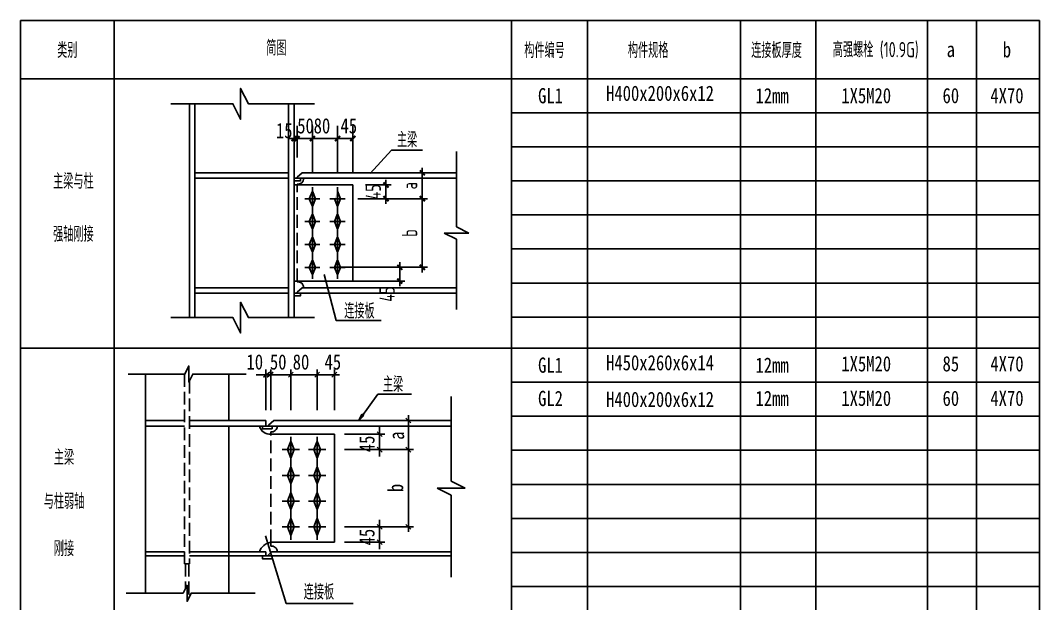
# Model space of a CAD drawing. Extents: x -32169 to 443031, y -120117 to 204739.
# Drawn here: x 400956 to 421013, y -3933 to 7540 of the extents above; entities that cross this region are included whole.
import ezdxf
from ezdxf.enums import TextEntityAlignment as Align

# ---------------------------------------------------------------- set-up
doc = ezdxf.new("R2010")
doc.units = 0
doc.header["$LTSCALE"] = 1000
doc.linetypes.add('CENTER', pattern=[2, 1.25, -0.25, 0.25, -0.25])
doc.linetypes.add('DASH', pattern=[0.35, 0.25, -0.1])
doc.layers.get('0').update_dxf_attribs({"linetype": 'CONTINUOUS'})
doc.layers.get('Defpoints').update_dxf_attribs({"linetype": 'CONTINUOUS'})
for name, color, linetype in [('cen', 1, 'CENTER'), ('DIM', 3, 'CONTINUOUS'), ('hide', 30, 'DASH'), ('note', 2, 'CONTINUOUS'), ('objs', 7, 'CONTINUOUS'), ('PUB_TEXT', 7, 'CONTINUOUS')]:
    doc.layers.add(name, color=color, linetype=linetype)
doc.styles.add('DIM-TEXT', font='tssdeng.shx', dxfattribs={"width": 0.7, "bigfont": 'tssdchn.shx'})
doc.styles.add('TSSD_Dimension', font='Tssdeng.shx', dxfattribs={"width": 0.7, "bigfont": 'hztxt.shx'})
doc.dimstyles.get("Standard").update_dxf_attribs({"dimtxt": 0.18, "dimasz": 0.18, "dimexe": 0.18, "dimexo": 0.0625, "dimgap": 0.09, "dimtad": 0, "dimtih": 1, "dimtoh": 1, "dimdec": 4, "dimzin": 0, "dimdsep": 46, "dimtxsty": 'Standard', "dimcen": 0.09, "dimadec": 0, "dimazin": 0, "dimtfac": 1, "dimtdec": 4, "dimtofl": 0, "dimtmove": 0, "dimatfit": 3, "dimfxl": 1, "dimtolj": 1, "dimtzin": 0, "dimarcsym": 0})
doc.dimstyles.new('TSSD_100_100', dxfattribs={"dimtxt": 300, "dimasz": 100, "dimexe": 100, "dimexo": 250, "dimgap": 100, "dimtad": 1, "dimdec": 0, "dimzin": 0, "dimdsep": 46, "dimtxsty": 'TSSD_Dimension', "dimblk": 'ARCHTICK', "dimblk1": 'ARCHTICK', "dimblk2": 'ARCHTICK', "dimcen": 0, "dimdle": 100, "dimclrt": 7, "dimadec": 0, "dimazin": 0, "dimtfac": 1, "dimtdec": 0, "dimtix": 1, "dimtmove": 2, "dimatfit": 3, "dimfxl": 1, "dimtolj": 1, "dimtzin": 0, "dimarcsym": 0})

# ---------------------------------------------------------------- blocks, each defined once
blk = doc.blocks.new('_ArchTick')
at = {"color": 0, "linetype": 'ByBlock', "const_width": 0.4}
blk.add_lwpolyline([(-0.5, -0.5), (0.5, 0.5)], dxfattribs=at)
blk = doc.blocks.new('*D1279')
at = {"layer": 'Defpoints', "color": 0}
for p in [(407498, 4302), (407348, 4032), (408150, 4032)]:
    blk.add_point(p, dxfattribs=at)
at = {"layer": 'DIM', "color": 0, "lineweight": -2}
for p, q in [((407748, 4302), (408250, 4302)), ((408150, 4302), (408150, 4402)), ((408150, 4302), (408150, 4032)), ((407598, 4032), (408250, 4032)), ((408150, 4032), (408150, 3932))]:
    blk.add_line(p, q, dxfattribs=at)
at = {"layer": 'DIM', "color": 0, "lineweight": -2, "xscale": 100, "yscale": 100, "zscale": 100}
for p, rotation in [((408150, 4302), 270), ((408150, 4032), 90)]:
    blk.add_blockref('_ArchTick', p, dxfattribs=dict(at, rotation=rotation))
at = {"layer": 'DIM', "color": 7, "insert": (407900, 4167), "char_height": 300, "attachment_point": 5, "rotation": 90, "style": 'TSSD_Dimension'}
blk.add_mtext('\\A1;45', dxfattribs=at)
blk = doc.blocks.new('*D1280')
at = {"layer": 'Defpoints', "color": 0}
for p in [(408242, 4542), (407598, 4032), (408865, 4032)]:
    blk.add_point(p, dxfattribs=at)
at = {"layer": 'DIM', "color": 0, "lineweight": -2}
for p, q in [((408865, 4642), (408865, 3932)), ((408492, 4542), (408965, 4542)), ((407848, 4032), (408965, 4032))]:
    blk.add_line(p, q, dxfattribs=at)
at = {"layer": 'DIM', "color": 0, "lineweight": -2, "xscale": 100, "yscale": 100, "zscale": 100}
for p, rotation in [((408865, 4542), 90), ((408865, 4032), 270)]:
    blk.add_blockref('_ArchTick', p, dxfattribs=dict(at, rotation=rotation))
at = {"layer": 'DIM', "color": 7, "insert": (408615, 4287), "char_height": 300, "attachment_point": 5, "rotation": 90, "style": 'TSSD_Dimension'}
blk.add_mtext('\\A1;a', dxfattribs=at)
blk = doc.blocks.new('*D1281')
at = {"layer": 'Defpoints', "color": 0}
for p in [(407598, 4032), (407348, 2682), (408865, 2682)]:
    blk.add_point(p, dxfattribs=at)
at = {"layer": 'DIM', "color": 0, "lineweight": -2}
for p, q in [((407848, 4032), (408965, 4032)), ((408865, 4132), (408865, 2582)), ((407598, 2682), (408965, 2682))]:
    blk.add_line(p, q, dxfattribs=at)
at = {"layer": 'DIM', "color": 0, "lineweight": -2, "xscale": 100, "yscale": 100, "zscale": 100}
for p, rotation in [((408865, 4032), 90), ((408865, 2682), 270)]:
    blk.add_blockref('_ArchTick', p, dxfattribs=dict(at, rotation=rotation))
at = {"layer": 'DIM', "color": 7, "insert": (408615, 3357), "char_height": 300, "attachment_point": 5, "rotation": 90, "style": 'TSSD_Dimension'}
blk.add_mtext('\\A1;b', dxfattribs=at)
blk = doc.blocks.new('*D1282')
at = {"layer": 'Defpoints', "color": 0}
for p in [(406906, 2682), (406906, 2412), (408422, 2412)]:
    blk.add_point(p, dxfattribs=at)
at = {"layer": 'DIM', "color": 0, "lineweight": -2}
for p, q in [((407156, 2682), (408522, 2682)), ((408422, 2782), (408422, 2312)), ((407156, 2412), (408522, 2412))]:
    blk.add_line(p, q, dxfattribs=at)
at = {"layer": 'DIM', "color": 0, "lineweight": -2, "xscale": 100, "yscale": 100, "zscale": 100}
for p, rotation in [((408422, 2682), 90), ((408422, 2412), 270)]:
    blk.add_blockref('_ArchTick', p, dxfattribs=dict(at, rotation=rotation))
at = {"layer": 'DIM', "color": 7, "insert": (408172, 2154), "char_height": 300, "attachment_point": 5, "rotation": 90, "style": 'TSSD_Dimension'}
blk.add_mtext('\\A1;45', dxfattribs=at)

msp = doc.modelspace()

# ---------------------------------------------------------------- hatches: boundary and pattern name
h = msp.add_hatch(color=256)
h.paths.add_polyline_path([(406640.96368, 4031.9231), (406700.96368, 4181.9231), (406760.96368, 4031.9231), (406700.96368, 3881.9231)])
edge = h.paths.add_edge_path()
edge.add_line((406850.96368, 4031.9231), (406550.96368, 4031.9231))
h = msp.add_hatch(color=256)
h.paths.add_polyline_path([(407137.89729, 4031.9231), (407197.89729, 4181.9231), (407257.89729, 4031.9231), (407197.89729, 3881.9231)])
edge = h.paths.add_edge_path()
edge.add_line((407347.89729, 4031.9231), (407047.89729, 4031.9231))
h = msp.add_hatch(color=256)
h.paths.add_polyline_path([(406640.96368, 3581.9231), (406700.96368, 3731.9231), (406760.96368, 3581.9231), (406700.96368, 3431.9231)])
edge = h.paths.add_edge_path()
edge.add_line((406850.96368, 3581.9231), (406550.96368, 3581.9231))
h = msp.add_hatch(color=256)
h.paths.add_polyline_path([(407137.89729, 3581.9231), (407197.89729, 3731.9231), (407257.89729, 3581.9231), (407197.89729, 3431.9231)])
edge = h.paths.add_edge_path()
edge.add_line((407347.89729, 3581.9231), (407047.89729, 3581.9231))
h = msp.add_hatch(color=256)
h.paths.add_polyline_path([(406640.96368, 3131.9231), (406700.96368, 3281.9231), (406760.96368, 3131.9231), (406700.96368, 2981.9231)])
edge = h.paths.add_edge_path()
edge.add_line((406850.96368, 3131.9231), (406550.96368, 3131.9231))
h = msp.add_hatch(color=256)
h.paths.add_polyline_path([(407137.89729, 3131.9231), (407197.89729, 3281.9231), (407257.89729, 3131.9231), (407197.89729, 2981.9231)])
edge = h.paths.add_edge_path()
edge.add_line((407347.89729, 3131.9231), (407047.89729, 3131.9231))
h = msp.add_hatch(color=256)
h.paths.add_polyline_path([(406640.96368, 2681.9231), (406700.96368, 2831.9231), (406760.96368, 2681.9231), (406700.96368, 2531.9231)])
edge = h.paths.add_edge_path()
edge.add_line((406850.96368, 2681.9231), (406550.96368, 2681.9231))
h = msp.add_hatch(color=256)
h.paths.add_polyline_path([(407137.89729, 2681.9231), (407197.89729, 2831.9231), (407257.89729, 2681.9231), (407197.89729, 2531.9231)])
edge = h.paths.add_edge_path()
edge.add_line((407347.89729, 2681.9231), (407047.89729, 2681.9231))
h = msp.add_hatch(color=256)
h.paths.add_polyline_path([(406210.96511, -903.85638), (406278.46511, -735.10638), (406345.96511, -903.85638), (406278.46511, -1072.60638)])
edge = h.paths.add_edge_path()
edge.add_line((406447.21511, -903.85638), (406109.71511, -903.85638))
h = msp.add_hatch(color=256)
h.paths.add_polyline_path([(406729.61626, -903.85638), (406797.11626, -735.10638), (406864.61626, -903.85638), (406797.11626, -1072.60638)])
edge = h.paths.add_edge_path()
edge.add_line((406965.86626, -903.85638), (406628.36626, -903.85638))
h = msp.add_hatch(color=256)
h.paths.add_polyline_path([(406210.96511, -1410.10638), (406278.46511, -1241.35638), (406345.96511, -1410.10638), (406278.46511, -1578.85638)])
edge = h.paths.add_edge_path()
edge.add_line((406447.21511, -1410.10638), (406109.71511, -1410.10638))
h = msp.add_hatch(color=256)
h.paths.add_polyline_path([(406729.61626, -1410.10638), (406797.11626, -1241.35638), (406864.61626, -1410.10638), (406797.11626, -1578.85638)])
edge = h.paths.add_edge_path()
edge.add_line((406965.86626, -1410.10638), (406628.36626, -1410.10638))
h = msp.add_hatch(color=256)
h.paths.add_polyline_path([(406210.96511, -1916.35638), (406278.46511, -1747.60638), (406345.96511, -1916.35638), (406278.46511, -2085.10638)])
edge = h.paths.add_edge_path()
edge.add_line((406447.21511, -1916.35638), (406109.71511, -1916.35638))
h = msp.add_hatch(color=256)
h.paths.add_polyline_path([(406729.61626, -1916.35638), (406797.11626, -1747.60638), (406864.61626, -1916.35638), (406797.11626, -2085.10638)])
edge = h.paths.add_edge_path()
edge.add_line((406965.86626, -1916.35638), (406628.36626, -1916.35638))
h = msp.add_hatch(color=256)
h.paths.add_polyline_path([(406210.96511, -2422.60638), (406278.46511, -2253.85638), (406345.96511, -2422.60638), (406278.46511, -2591.35638)])
edge = h.paths.add_edge_path()
edge.add_line((406447.21511, -2422.60638), (406109.71511, -2422.60638))
h = msp.add_hatch(color=256)
h.paths.add_polyline_path([(406729.61626, -2422.60638), (406797.11626, -2253.85638), (406864.61626, -2422.60638), (406797.11626, -2591.35638)])
edge = h.paths.add_edge_path()
edge.add_line((406965.86626, -2422.60638), (406628.36626, -2422.60638))

# ---------------------------------------------------------------- linework, layer by layer
for p, q in [((404282.36312, 1692.8427), (404282.36312, 5898.84608)), ((404390.32605, 1692.8427), (404390.32605, 5898.84608)), ((406233.00076, 1692.8427), (406233.00076, 5898.84608)), ((406640.96368, 4031.9231), (406700.96368, 4181.9231)), ((406700.96368, 3881.9231), (406640.96368, 4031.9231)), ((406700.96368, 4181.9231), (406760.96368, 4031.9231)), ((406760.96368, 4031.9231), (406700.96368, 3881.9231)), ((407197.89729, 3881.9231), (407137.89729, 4031.9231)), ((407197.89729, 4181.9231), (407257.89729, 4031.9231)), ((407257.89729, 4031.9231), (407197.89729, 3881.9231)), ((406640.96368, 3581.9231), (406700.96368, 3731.9231)), ((406700.96368, 3731.9231), (406760.96368, 3581.9231)), ((407137.89729, 3581.9231), (407197.89729, 3731.9231)), ((407197.89729, 3731.9231), (407257.89729, 3581.9231)), ((406700.96368, 3431.9231), (406640.96368, 3581.9231)), ((406760.96368, 3581.9231), (406700.96368, 3431.9231)), ((407197.89729, 3431.9231), (407137.89729, 3581.9231)), ((407257.89729, 3581.9231), (407197.89729, 3431.9231)), ((406640.96368, 3131.9231), (406700.96368, 3281.9231)), ((406700.96368, 3281.9231), (406760.96368, 3131.9231)), ((407137.89729, 3131.9231), (407197.89729, 3281.9231)), ((407197.89729, 3281.9231), (407257.89729, 3131.9231)), ((406700.96368, 2981.9231), (406640.96368, 3131.9231)), ((406760.96368, 3131.9231), (406700.96368, 2981.9231)), ((407197.89729, 2981.9231), (407137.89729, 3131.9231)), ((407257.89729, 3131.9231), (407197.89729, 2981.9231)), ((406640.96368, 2681.9231), (406700.96368, 2831.9231)), ((406700.96368, 2831.9231), (406760.96368, 2681.9231)), ((407137.89729, 2681.9231), (407197.89729, 2831.9231)), ((407197.89729, 2831.9231), (407257.89729, 2681.9231)), ((406700.96368, 2531.9231), (406640.96368, 2681.9231)), ((406760.96368, 2681.9231), (406700.96368, 2531.9231)), ((407197.89729, 2531.9231), (407137.89729, 2681.9231)), ((407257.89729, 2681.9231), (407197.89729, 2531.9231)), ((403415.06709, 583.22123), (403415.06709, -330.10638)), ((405055.69209, 583.22123), (405055.69209, -330.10638)), ((403415.06709, -443.89015), (403415.06709, -2572.01515)), ((405055.69209, -443.89015), (405055.69209, -2656.39015)), ((406210.96511, -903.85638), (406278.46511, -735.10638)), ((406278.46511, -735.10638), (406345.96511, -903.85638)), ((406729.61626, -903.85638), (406797.11626, -735.10638)), ((406797.11626, -735.10638), (406864.61626, -903.85638)), ((406278.46511, -1072.60638), (406210.96511, -903.85638)), ((406345.96511, -903.85638), (406278.46511, -1072.60638)), ((406797.11626, -1072.60638), (406729.61626, -903.85638)), ((406864.61626, -903.85638), (406797.11626, -1072.60638)), ((406210.96511, -1410.10638), (406278.46511, -1241.35638)), ((406278.46511, -1241.35638), (406345.96511, -1410.10638)), ((406729.61626, -1410.10638), (406797.11626, -1241.35638)), ((406797.11626, -1241.35638), (406864.61626, -1410.10638)), ((406278.46511, -1578.85638), (406210.96511, -1410.10638)), ((406345.96511, -1410.10638), (406278.46511, -1578.85638)), ((406797.11626, -1578.85638), (406729.61626, -1410.10638)), ((406864.61626, -1410.10638), (406797.11626, -1578.85638)), ((406210.96511, -1916.35638), (406278.46511, -1747.60638)), ((406278.46511, -1747.60638), (406345.96511, -1916.35638)), ((406729.61626, -1916.35638), (406797.11626, -1747.60638)), ((406797.11626, -1747.60638), (406864.61626, -1916.35638)), ((406278.46511, -2085.10638), (406210.96511, -1916.35638)), ((406345.96511, -1916.35638), (406278.46511, -2085.10638)), ((406797.11626, -2085.10638), (406729.61626, -1916.35638)), ((406864.61626, -1916.35638), (406797.11626, -2085.10638)), ((406210.96511, -2422.60638), (406278.46511, -2253.85638)), ((406278.46511, -2253.85638), (406345.96511, -2422.60638)), ((406729.61626, -2422.60638), (406797.11626, -2253.85638)), ((406797.11626, -2253.85638), (406864.61626, -2422.60638)), ((406278.46511, -2591.35638), (406210.96511, -2422.60638)), ((406345.96511, -2422.60638), (406278.46511, -2591.35638)), ((406797.11626, -2591.35638), (406729.61626, -2422.60638)), ((406864.61626, -2422.60638), (406797.11626, -2591.35638)), ((403415.06709, -2656.39015), (403415.06709, -3730.37653)), ((405055.69209, -2656.39015), (405055.69209, -3730.37653))]:
    msp.add_line(p, q)
at = {"layer": 'cen'}
for p, q in [((406700.96368, 3806.9231), (406700.96368, 4256.9231)), ((407197.89729, 3806.9231), (407197.89729, 4256.9231)), ((406850.96368, 4031.9231), (406550.96368, 4031.9231)), ((407347.89729, 4031.9231), (407047.89729, 4031.9231)), ((406700.96368, 3356.9231), (406700.96368, 3806.9231)), ((407197.89729, 3356.9231), (407197.89729, 3806.9231)), ((406850.96368, 3581.9231), (406550.96368, 3581.9231)), ((407347.89729, 3581.9231), (407047.89729, 3581.9231)), ((406700.96368, 2906.9231), (406700.96368, 3356.9231)), ((407197.89729, 2906.9231), (407197.89729, 3356.9231)), ((406850.96368, 3131.9231), (406550.96368, 3131.9231)), ((407347.89729, 3131.9231), (407047.89729, 3131.9231)), ((406700.96368, 2456.9231), (406700.96368, 2906.9231)), ((407197.89729, 2456.9231), (407197.89729, 2906.9231)), ((406850.96368, 2681.9231), (406550.96368, 2681.9231)), ((407347.89729, 2681.9231), (407047.89729, 2681.9231)), ((406278.46511, -1156.98138), (406278.46511, -650.73138)), ((406797.11626, -1156.98138), (406797.11626, -650.73138)), ((406447.21511, -903.85638), (406109.71511, -903.85638)), ((406965.86626, -903.85638), (406628.36626, -903.85638)), ((406278.46511, -1663.23138), (406278.46511, -1156.98138)), ((406797.11626, -1663.23138), (406797.11626, -1156.98138)), ((406447.21511, -1410.10638), (406109.71511, -1410.10638)), ((406965.86626, -1410.10638), (406628.36626, -1410.10638)), ((406278.46511, -2169.48138), (406278.46511, -1663.23138)), ((406797.11626, -2169.48138), (406797.11626, -1663.23138)), ((406447.21511, -1916.35638), (406109.71511, -1916.35638)), ((406965.86626, -1916.35638), (406628.36626, -1916.35638)), ((406278.46511, -2675.73138), (406278.46511, -2169.48138)), ((406797.11626, -2675.73138), (406797.11626, -2169.48138)), ((406447.21511, -2422.60638), (406109.71511, -2422.60638)), ((406965.86626, -2422.60638), (406628.36626, -2422.60638))]:
    msp.add_line(p, q, dxfattribs=at)
at = {"layer": 'DIM'}
for p, q in [((402801.92366, 7539.85104), (400955.68775, 7539.85104)), ((400955.68775, 7539.85104), (400955.68775, 6392.48112)), ((400955.68775, 7539.85104), (412116.11839, 7539.85104)), ((400955.68775, 7432.28658), (400955.68775, 6555.70926)), ((402801.92366, 7539.85104), (402801.92366, 6392.48112)), ((402801.92366, 6392.48112), (402801.92366, 7539.85104)), ((410621.37315, 7539.85104), (402801.92366, 7539.85104)), ((412116.11839, 7539.85104), (402801.92366, 7539.85104)), ((402801.92366, 7539.85104), (412116.11839, 7539.85104)), ((412116.11839, 7539.85104), (402801.92366, 7539.85104)), ((412116.11839, 7539.85104), (402801.92366, 7539.85104)), ((412116.11839, 7539.85104), (402801.92366, 7539.85104)), ((402801.92366, 7539.85104), (412116.11839, 7539.85104)), ((402801.92366, 7539.85104), (415124.10545, 7539.85104)), ((412116.11839, 7539.85104), (410621.37315, 7539.85104)), ((410621.37315, 7539.85104), (410621.37315, 6392.48112)), ((410621.37315, 6392.48112), (410621.37315, 7539.85104)), ((412116.11839, 6392.48112), (412116.11839, 7539.85104)), ((412116.11839, 7539.85104), (412116.11839, 6392.48112)), ((416606.67354, 7539.85104), (415124.10545, 7539.85104)), ((415124.10545, 6392.48112), (415124.10545, 7539.85104)), ((415124.10545, 7539.85104), (415124.10545, 6392.48112)), ((418806.31483, 7539.85104), (416606.67354, 7539.85104)), ((416606.67354, 7539.85104), (416606.67354, 6392.48112)), ((416606.67354, 6392.48112), (416606.67354, 7539.85104)), ((418806.31483, 6392.48112), (418806.31483, 7539.85104)), ((418806.31483, 7539.85104), (418806.31483, 6392.48112)), ((419771.60621, 7539.85104), (418806.31483, 7539.85104)), ((421013.07358, 7539.85104), (419771.60621, 7539.85104)), ((419771.60621, 7539.85104), (419771.60621, 6392.48112)), ((419771.60621, 6392.48112), (419771.60621, 7539.85104)), ((421013.07358, 7539.85104), (421013.07358, -8590.85911)), ((400955.68775, 7269.05844), (400955.68775, -4207.97252)), ((402801.92366, 7269.05844), (402801.92366, 6392.48112)), ((402801.92366, 6392.48112), (402801.92366, 7269.05844)), ((402801.92366, 7269.05844), (402801.92366, -4207.97252)), ((402801.92366, -4207.97252), (402801.92366, 7269.05844)), ((410621.37315, 6392.48112), (410621.37315, 7269.05844)), ((410621.37315, -4207.97252), (410621.37315, 7269.05844)), ((410621.37315, 7269.05844), (410621.37315, -4207.97252)), ((400955.68775, 6392.48112), (402801.92366, 6392.48112)), ((400955.68775, 6392.48112), (402801.92366, 6392.48112)), ((402801.92366, 6392.48112), (410621.37315, 6392.48112)), ((402801.92366, 6392.48112), (410621.37315, 6392.48112)), ((410621.37315, 6392.48112), (412116.11839, 6392.48112)), ((412116.11839, 6392.48112), (410621.37315, 6392.48112)), ((410621.37315, 6392.48112), (410621.37315, 5722.57047)), ((410621.37315, 6392.48112), (410621.37315, -4207.97252)), ((412116.11839, 5722.57047), (412116.11839, 6392.48112)), ((412116.11839, 6392.48112), (412116.11839, 5722.57047)), ((412116.11839, 5722.57047), (412116.11839, 6392.48112)), ((412116.11839, 6392.48112), (412116.11839, 5722.57047)), ((412116.11839, -4207.97252), (412116.11839, 6392.48112)), ((412116.11839, 6392.48112), (412116.11839, -4207.97252)), ((415124.10545, 6392.48112), (412116.11839, 6392.48112)), ((412116.11839, 6392.48112), (415124.10545, 6392.48112)), ((415124.10545, 5722.57047), (415124.10545, 6392.48112)), ((415124.10545, 6392.48112), (415124.10545, 5722.57047)), ((416606.67354, 6392.48112), (415124.10545, 6392.48112)), ((415124.10545, 6392.48112), (416606.67354, 6392.48112)), ((415124.10545, 5722.57047), (415124.10545, 6392.48112)), ((415124.10545, 6392.48112), (415124.10545, 5722.57047)), ((415124.10545, -4207.97252), (415124.10545, 6392.48112)), ((415124.10545, 6392.48112), (415124.10545, -4207.97252)), ((415124.10545, 5722.57047), (415124.10545, 6362.95193)), ((415124.10545, 6362.95193), (415124.10545, 5722.57047)), ((415124.10545, 5722.57047), (415124.10545, 6362.95193)), ((415124.10545, 6362.95193), (415124.10545, 5722.57047)), ((418806.31483, 6392.48112), (416606.67354, 6392.48112)), ((416606.67354, 6392.48112), (418806.31483, 6392.48112)), ((416606.67354, 6392.48112), (416606.67354, 5722.57047)), ((416606.67354, 5722.57047), (416606.67354, 6392.48112)), ((416606.67354, 6392.48112), (416606.67354, -4207.97252)), ((416606.67354, -4207.97252), (416606.67354, 6392.48112)), ((416606.67354, 6362.95193), (416606.67354, 5722.57047)), ((416606.67354, 5722.57047), (416606.67354, 6362.95193)), ((418806.31483, 5722.57047), (418806.31483, 6392.48112)), ((418806.31483, 6392.48112), (418806.31483, 5722.57047)), ((419771.60621, 6392.48112), (418806.31483, 6392.48112)), ((418806.31483, 6392.48112), (419771.60621, 6392.48112)), ((418806.31483, -4207.97252), (418806.31483, 6392.48112)), ((418806.31483, 6392.48112), (418806.31483, -4207.97252)), ((418806.31483, 5722.57047), (418806.31483, 6362.95193)), ((418806.31483, 6362.95193), (418806.31483, 5722.57047)), ((421013.07358, 6392.48112), (419771.60621, 6392.48112)), ((419771.60621, 6392.48112), (421013.07358, 6392.48112)), ((419771.60621, 6392.48112), (419771.60621, 5722.57047)), ((419771.60621, 5722.57047), (419771.60621, 6392.48112)), ((419771.60621, 6392.48112), (419771.60621, -4207.97252)), ((419771.60621, -4207.97252), (419771.60621, 6392.48112)), ((419771.60621, 6362.95193), (419771.60621, 5722.57047)), ((419771.60621, 5722.57047), (419771.60621, 6362.95193)), ((406340.96368, 1692.8427), (406340.96368, 5898.84608)), ((410621.37315, 5722.57047), (412116.11839, 5722.57047)), ((412116.11839, 5722.57047), (410621.37315, 5722.57047)), ((410621.37315, 5722.57047), (412116.11839, 5722.57047)), ((421013.07358, 5722.57047), (410621.37315, 5722.57047)), ((410621.37315, 5722.57047), (410621.37315, 5052.65982)), ((412116.11839, 5052.65982), (412116.11839, 5722.57047)), ((412116.11839, 5722.57047), (412116.11839, 5052.65982)), ((412116.11839, 5722.57047), (412116.11839, 4382.74917)), ((415124.10545, 5722.57047), (412116.11839, 5722.57047)), ((412116.11839, 5722.57047), (415124.10545, 5722.57047)), ((415124.10545, 5722.57047), (421013.07358, 5722.57047)), ((415124.10545, 5722.57047), (415124.10545, 4382.74917)), ((415124.10545, 5052.65982), (415124.10545, 5722.57047)), ((415124.10545, 5722.57047), (415124.10545, 5052.65982)), ((415124.10545, 5722.57047), (415124.10545, 4382.74917)), ((416606.67354, 4382.74917), (416606.67354, 5722.57047)), ((416606.67354, 5722.57047), (416606.67354, 4382.74917)), ((416606.67354, 4382.74917), (416606.67354, 5722.57047)), ((416606.67354, 4382.74917), (416606.67354, 5722.57047)), ((416606.67354, 5722.57047), (416606.67354, 4382.74917)), ((416606.67354, 4382.74917), (416606.67354, 5722.57047)), ((418806.31483, 5722.57047), (418806.31483, 4382.74917)), ((418806.31483, 4382.74917), (418806.31483, 5722.57047)), ((418806.31483, 5722.57047), (418806.31483, 4382.74917)), ((418806.31483, 5722.57047), (418806.31483, 4382.74917)), ((418806.31483, 4382.74917), (418806.31483, 5722.57047)), ((418806.31483, 5722.57047), (418806.31483, 4382.74917)), ((419771.60621, 4382.74917), (419771.60621, 5722.57047)), ((419771.60621, 5722.57047), (419771.60621, 4382.74917)), ((419771.60621, 4382.74917), (419771.60621, 5722.57047)), ((419771.60621, 4382.74917), (419771.60621, 5722.57047)), ((419771.60621, 5722.57047), (419771.60621, 4382.74917)), ((419771.60621, 4382.74917), (419771.60621, 5722.57047)), ((406340.96368, 4841.87533), (406340.96368, 5465.15238)), ((406400.96368, 4841.87533), (406400.96368, 5465.15238)), ((406400.96368, 4841.87533), (406400.96368, 5465.15238)), ((406700.96368, 4556.9231), (406700.96368, 5465.15238)), ((406700.96368, 4556.9231), (406700.96368, 5465.15238)), ((407197.89729, 4556.9231), (407197.89729, 5465.15238)), ((407197.89729, 4556.9231), (407197.89729, 5465.15238)), ((407497.89729, 4556.9231), (407497.89729, 5465.15238)), ((406340.96368, 5215.15238), (406240.96368, 5215.15238)), ((406340.96368, 5215.15238), (406400.96368, 5215.15238)), ((406400.96368, 5215.15238), (406700.96368, 5215.15238)), ((406400.96368, 5215.15238), (406500.96368, 5215.15238)), ((406700.96368, 5215.15238), (407197.89729, 5215.15238)), ((407197.89729, 5215.15238), (407497.89729, 5215.15238)), ((421013.07358, 5052.65982), (410621.37315, 5052.65982)), ((412116.11839, 5052.65982), (421013.07358, 5052.65982)), ((408260.72451, 4985.30405), (408870.77719, 4985.30405)), ((409540.78193, 3478.4231), (409540.78193, 4958.3766)), ((421013.07358, 4382.74917), (410621.37315, 4382.74917)), ((419771.60621, 4382.74917), (421013.07358, 4382.74917)), ((421013.07358, 4382.74917), (419771.60621, 4382.74917)), ((421013.07358, 3712.83852), (410621.37315, 3712.83852)), ((409783.78193, 3356.9231), (409540.78193, 3478.4231)), ((409297.78193, 3356.9231), (409783.78193, 3356.9231)), ((409540.78193, 3235.4231), (409297.78193, 3356.9231)), ((409540.78193, 1850.99386), (409540.78193, 3235.4231)), ((421013.07358, 3042.92787), (410621.37315, 3042.92787)), ((421013.07358, 2373.01722), (410621.37315, 2373.01722)), ((407169.10212, 1635.96986), (408057.54931, 1635.96986)), ((421013.07358, 1703.10657), (410621.37315, 1703.10657)), ((412116.11839, 1092.2543), (400955.68775, 1092.2543)), ((421013.07358, 1092.2543), (410621.37315, 1092.2543)), ((421013.07358, 1092.2543), (410621.37315, 1092.2543)), ((410621.37315, 1062.72511), (410621.37315, -4207.97252)), ((410621.37315, 1062.72511), (410621.37315, 422.34365)), ((415124.10545, 1092.2543), (412116.11839, 1092.2543)), ((415124.10545, 1092.2543), (412116.11839, 1092.2543)), ((412116.11839, 1092.2543), (415124.10545, 1092.2543)), ((412116.11839, 1062.72511), (412116.11839, 215.67698)), ((412116.11839, 422.34365), (412116.11839, 1062.72511)), ((412116.11839, 1062.72511), (412116.11839, 422.34365)), ((412116.11839, 422.34365), (412116.11839, 1062.72511)), ((412116.11839, 1062.72511), (412116.11839, 422.34365)), ((415124.10545, 422.34365), (415124.10545, 1062.72511)), ((415124.10545, 1062.72511), (415124.10545, 422.34365)), ((415124.10545, 422.34365), (415124.10545, 1062.72511)), ((415124.10545, 1062.72511), (415124.10545, 422.34365)), ((416606.67354, 1062.72511), (416606.67354, 422.34365)), ((416606.67354, 422.34365), (416606.67354, 1062.72511)), ((418806.31483, 422.34365), (418806.31483, 1062.72511)), ((418806.31483, 1062.72511), (418806.31483, 422.34365)), ((419771.60621, 1062.72511), (419771.60621, 422.34365)), ((419771.60621, 422.34365), (419771.60621, 1062.72511)), ((405741.84011, 522.19387), (405862.59011, 616.69373)), ((405789.09011, -127.60638), (405789.09011, 670.6938)), ((405930.09011, 616.69373), (405809.34011, 522.19387)), ((405930.09011, 616.69373), (405809.34011, 522.19387)), ((405882.84011, -127.60638), (405882.84011, 670.6938)), ((405882.84011, -127.60638), (405882.84011, 670.6938)), ((406325.71511, 616.69373), (406231.21511, 522.19387)), ((406231.21511, 522.19387), (406325.71511, 616.69373)), ((406278.46511, -127.60638), (406278.46511, 670.6938)), ((406278.46511, -127.60638), (406278.46511, 670.6938)), ((406749.86626, 522.19387), (406844.36626, 616.69373)), ((406844.36626, 616.69373), (406749.86626, 522.19387)), ((406797.11626, -127.60638), (406797.11626, 670.6938)), ((406797.11626, -127.60638), (406797.11626, 670.6938)), ((407087.36626, 522.19387), (407181.86626, 616.69373)), ((407134.61626, -127.60638), (407134.61626, 670.6938)), ((405721.59011, 569.4438), (405595.96511, 569.4438)), ((405721.59011, 569.4438), (405654.09011, 569.4438)), ((405687.84011, 569.4438), (405916.59011, 569.4438)), ((405687.84011, 569.4438), (405916.59011, 569.4438)), ((405687.84011, 569.4438), (405916.59011, 569.4438)), ((405984.09011, 569.4438), (405755.34011, 569.4438)), ((405984.09011, 569.4438), (405755.34011, 569.4438)), ((405789.09011, 569.4438), (405882.84011, 569.4438)), ((405950.34011, 569.4438), (406210.96511, 569.4438)), ((405950.34011, 569.4438), (406075.96511, 569.4438)), ((406379.71511, 569.4438), (406177.21511, 569.4438)), ((406177.21511, 569.4438), (406379.71511, 569.4438)), ((406345.96511, 569.4438), (406729.61626, 569.4438)), ((406695.86626, 569.4438), (406898.36626, 569.4438)), ((406898.36626, 569.4438), (406695.86626, 569.4438)), ((406864.61626, 569.4438), (407067.11626, 569.4438)), ((407033.36626, 569.4438), (407235.86626, 569.4438)), ((410621.37315, 422.34365), (412116.11839, 422.34365)), ((412116.11839, 422.34365), (410621.37315, 422.34365)), ((410621.37315, 422.34365), (412116.11839, 422.34365)), ((421013.07358, 422.34365), (410621.37315, 422.34365)), ((410621.37315, 422.34365), (410621.37315, -247.567)), ((412116.11839, -247.567), (412116.11839, 422.34365)), ((412116.11839, 422.34365), (412116.11839, -247.567)), ((412116.11839, 422.34365), (412116.11839, -917.47765)), ((415124.10545, 422.34365), (412116.11839, 422.34365)), ((412116.11839, 422.34365), (415124.10545, 422.34365)), ((415124.10545, 422.34365), (421013.07358, 422.34365)), ((415124.10545, 422.34365), (415124.10545, -917.47765)), ((415124.10545, -247.567), (415124.10545, 422.34365)), ((415124.10545, 422.34365), (415124.10545, -247.567)), ((415124.10545, 422.34365), (415124.10545, -917.47765)), ((416606.67354, -917.47765), (416606.67354, 422.34365)), ((416606.67354, 422.34365), (416606.67354, -917.47765)), ((416606.67354, -917.47765), (416606.67354, 422.34365)), ((416606.67354, -917.47765), (416606.67354, 422.34365)), ((416606.67354, 422.34365), (416606.67354, -917.47765)), ((416606.67354, -917.47765), (416606.67354, 422.34365)), ((418806.31483, 422.34365), (418806.31483, -917.47765)), ((418806.31483, -917.47765), (418806.31483, 422.34365)), ((418806.31483, 422.34365), (418806.31483, -917.47765)), ((418806.31483, 422.34365), (418806.31483, -917.47765)), ((418806.31483, -917.47765), (418806.31483, 422.34365)), ((418806.31483, 422.34365), (418806.31483, -917.47765)), ((419771.60621, -917.47765), (419771.60621, 422.34365)), ((419771.60621, 422.34365), (419771.60621, -917.47765)), ((419771.60621, -917.47765), (419771.60621, 422.34365)), ((419771.60621, -917.47765), (419771.60621, 422.34365)), ((419771.60621, 422.34365), (419771.60621, -917.47765)), ((419771.60621, -917.47765), (419771.60621, 422.34365)), ((407655.67594, -275.69052), (407992.79688, 183.62219)), ((407992.79688, 183.62219), (408649.28692, 183.62219)), ((409432.86148, -1526.54388), (409432.86148, 138.40381)), ((407368.5369, -330.10638), (408691.58282, -330.10638)), ((407677.47683, -207.96149), (407615.73643, -330.10638)), ((407615.73643, -330.10638), (407713.75407, -234.58783)), ((407713.75407, -234.58783), (407677.47683, -207.96149)), ((408637.58275, -377.35638), (408543.08289, -282.85638)), ((408590.33282, -431.35638), (408590.33282, -228.85638)), ((408590.33282, -836.35638), (408590.33282, -397.60638)), ((421013.07358, -247.567), (410621.37315, -247.567)), ((412116.11839, -247.567), (421013.07358, -247.567)), ((415124.10545, -247.567), (412116.11839, -247.567)), ((407337.11626, -600.10638), (408127.14024, -600.10638)), ((407978.64031, -552.85638), (408073.14016, -647.35638)), ((408025.89024, -532.60638), (408025.89024, -465.10638)), ((408025.89024, -498.85638), (408025.89024, -701.35638)), ((408025.89024, -600.10638), (408025.89024, -903.85638)), ((407337.11626, -903.85638), (408691.58282, -903.85638)), ((407337.11626, -903.85638), (408691.58282, -903.85638)), ((407337.11626, -903.85638), (408127.14024, -903.85638)), ((408073.14016, -951.10638), (407978.64031, -856.60638)), ((408025.89024, -1005.10638), (408025.89024, -802.60638)), ((408025.89024, -971.35638), (408025.89024, -1038.85638)), ((408543.08289, -856.60638), (408637.58275, -951.10638)), ((408637.58275, -951.10638), (408543.08289, -856.60638)), ((408590.33282, -802.60638), (408590.33282, -1005.10638)), ((408590.33282, -1005.10638), (408590.33282, -802.60638)), ((408590.33282, -2355.10638), (408590.33282, -971.35638)), ((421013.07358, -917.47765), (410621.37315, -917.47765)), ((409706.23648, -1663.23138), (409432.86148, -1526.54388)), ((421013.07358, -1587.3883), (410621.37315, -1587.3883)), ((409432.86148, -1799.91888), (409159.48648, -1663.23138)), ((409159.48648, -1663.23138), (409706.23648, -1663.23138)), ((409432.86148, -3415.63065), (409432.86148, -1799.91888)), ((407978.64031, -2375.35638), (408073.14016, -2469.85638)), ((408025.89024, -2355.10638), (408025.89024, -2287.60638)), ((408025.89024, -2321.35638), (408025.89024, -2523.85638)), ((408543.08289, -2375.35638), (408637.58275, -2469.85638)), ((408590.33282, -2321.35638), (408590.33282, -2523.85638)), ((421013.07358, -2257.29895), (410621.37315, -2257.29895)), ((405776.83813, -2601.29609), (406184.34936, -3929.45039)), ((407337.11626, -2422.60638), (408691.58282, -2422.60638)), ((407337.11626, -2422.60638), (408127.14024, -2422.60638)), ((408025.89024, -2726.35638), (408025.89024, -2422.60638)), ((407337.11626, -2726.35638), (408127.14024, -2726.35638)), ((408073.14016, -2773.60638), (407978.64031, -2679.10638)), ((408025.89024, -2827.60638), (408025.89024, -2625.10638)), ((408025.89024, -2793.85638), (408025.89024, -2861.35638)), ((421013.07358, -2927.20961), (410621.37315, -2927.20961)), ((412116.11839, -2927.20961), (412116.11839, -4237.50171)), ((421013.07358, -3597.12026), (410621.37315, -3597.12026)), ((412116.11839, -4237.50171), (412116.11839, -3597.12026)), ((406184.34936, -3929.45039), (407504.32658, -3929.45039))]:
    msp.add_line(p, q, dxfattribs=at)
for points in [[(406745.85394, 5898.84608), (405441.56312, 5898.84608), (405290.36312, 6201.24608), (405290.36312, 5596.44608), (405139.16312, 5898.84608), (403914.41604, 5898.84608)], [(406745.85394, 1692.8427), (405441.56312, 1692.8427), (405290.36312, 1995.2427), (405290.36312, 1390.4427), (405139.16312, 1692.8427), (403914.41604, 1692.8427)], [(405399.45271, 583.22123), (404349.04622, 583.22123), (404269.94465, 425.01811), (404269.94465, 741.42436), (404190.84309, 583.22123), (403074.78049, 583.22123)], [(405576.25105, -3730.37653), (404314.48116, -3730.37653), (404235.37959, -3888.57965), (404235.37959, -3572.1734), (404156.27803, -3730.37653), (403040.21543, -3730.37653)]]:
    msp.add_lwpolyline(points, dxfattribs=at)
at = {"layer": 'DIM', "const_width": 10}
for points in [[(407978.64031, -856.60638), (408073.14016, -951.10638)], [(408543.08289, -856.60638), (408637.58275, -951.10638)], [(407978.64031, -2375.35638), (408073.14016, -2469.85638)], [(408543.08289, -2375.35638), (408637.58275, -2469.85638)], [(407978.64031, -2679.10638), (408073.14016, -2773.60638)]]:
    msp.add_lwpolyline(points, dxfattribs=at)
at = {"layer": 'DIM'}
msp.add_solid([(407677.47683, -207.96149), (407615.73643, -330.10638), (407713.75407, -234.58783)], dxfattribs=at)
at = {"layer": 'hide'}
for p, q in [((406400.96368, 2411.9231), (406400.96368, 4301.9231)), ((404186.81709, 583.22123), (404186.81709, -3151.57765)), ((404283.94209, 453.01299), (404283.94209, -3151.57765)), ((405882.84011, -2726.35638), (405882.84011, -600.10638)), ((404186.81709, -3151.57765), (404283.94209, -3151.57765)), ((404202.56709, -3151.57765), (404202.56709, -3637.7984)), ((404268.19209, -3151.57765), (404268.19209, -3822.95465))]:
    msp.add_line(p, q, dxfattribs=at)
at = {"layer": 'objs'}
for p, q in [((406233.00076, 4541.9231), (404390.32605, 4541.9231)), ((406233.00076, 4433.9231), (404390.32605, 4433.9231)), ((406501.88936, 4541.59698), (406400.96368, 4454.75643)), ((406400.96368, 4433.9231), (406400.96368, 4454.75643)), ((406400.96368, 4433.9231), (406400.96368, 4454.75643)), ((406400.96368, 4433.9231), (409540.78193, 4433.9231)), ((406501.88936, 4541.59698), (406502.76837, 4541.9231)), ((406502.76837, 4541.9231), (409540.78193, 4541.9231)), ((407497.89729, 4301.9231), (406340.96368, 4301.9231)), ((406400.96368, 4301.9231), (406400.96368, 4319.67709)), ((407497.89729, 2411.9231), (407497.89729, 4301.9231)), ((407497.89729, 2411.9231), (406340.96368, 2411.9231)), ((406400.96368, 2411.9231), (406400.96368, 2394.1691)), ((406400.96368, 2394.1691), (406400.96368, 2411.9231)), ((406400.96368, 2394.40939), (406400.96368, 2411.9231)), ((406233.00076, 2279.9231), (404390.32605, 2279.9231)), ((406501.88936, 2279.59698), (406400.96368, 2192.75643)), ((406501.88936, 2279.59698), (406502.76837, 2279.9231)), ((406502.76837, 2279.9231), (409540.78193, 2279.9231)), ((406233.00076, 2171.9231), (404390.32605, 2171.9231)), ((406400.96368, 2171.9231), (406400.96368, 2192.75643)), ((406400.96368, 2171.9231), (406400.96368, 2192.75643)), ((406400.96368, 2171.9231), (409540.78193, 2171.9231)), ((403415.06709, 126.55743), (403415.06709, -2898.20525)), ((404186.81709, -330.10638), (403415.06709, -330.10638)), ((405055.69209, -330.10638), (404283.94209, -330.10638)), ((405055.69209, -330.10638), (405789.09011, -330.10638)), ((405789.09011, -330.10638), (405789.09011, -443.89015)), ((405940.96511, -330.10638), (405835.96511, -420.45265)), ((406520.91395, -330.10638), (405940.96511, -330.10638)), ((405940.96511, -330.10638), (409432.86148, -330.10638)), ((404186.81709, -443.89015), (403415.06709, -443.89015)), ((404283.94209, -443.89015), (405055.69209, -443.89015)), ((405055.69209, -443.89015), (405789.09011, -443.89015)), ((405835.96511, -443.89015), (405835.96511, -420.45265)), ((405835.96511, -443.89015), (409432.86148, -443.89015)), ((405882.84011, -600.10638), (405882.84011, -555.46822)), ((407134.61626, -600.10638), (405882.84011, -600.10638)), ((407134.61626, -2726.35638), (407134.61626, -600.10638)), ((405882.84011, -2800.4033), (405882.84011, -2726.35638)), ((407134.61626, -2726.35638), (405882.84011, -2726.35638)), ((404186.81709, -2911.98138), (403415.06709, -2911.98138)), ((404186.81709, -2996.35638), (403415.06709, -2996.35638)), ((404283.94209, -2911.98138), (405055.69209, -2911.98138)), ((404283.94209, -2996.35638), (405789.09011, -2996.35638)), ((405055.69209, -2911.98138), (405789.09011, -2911.98138)), ((405789.09011, -2911.98138), (405789.09011, -2996.35638)), ((405896.90261, -2911.98138), (405835.96511, -2972.91888)), ((405835.96511, -2996.35638), (405835.96511, -2972.91888)), ((405835.96511, -2996.35638), (407184.55247, -2996.35638)), ((405896.90261, -2911.98138), (409432.86148, -2911.98138)), ((405940.96511, -2996.35638), (409432.86148, -2996.35638))]:
    msp.add_line(p, q, dxfattribs=at)
for points in [[(406340.96368, 4433.9231), (406468.4817, 4433.9231), (406468.4817, 4386.44781), (406340.96368, 4386.44781)], [(406340.96368, 2124.44781), (406468.4817, 2124.44781), (406468.4817, 2171.9231), (406340.96368, 2171.9231)]]:
    msp.add_lwpolyline(points, dxfattribs=at)
at = {"layer": 'objs', "const_width": 10}
for points in [[(405862.59011, 616.69373), (405741.84011, 522.19387)], [(405930.09011, 616.69373), (405809.34011, 522.19387)], [(406325.71511, 616.69373), (406231.21511, 522.19387)], [(406844.36626, 616.69373), (406749.86626, 522.19387)], [(407181.86626, 616.69373), (407087.36626, 522.19387)], [(408543.08289, -282.85638), (408637.58275, -377.35638)], [(407978.64031, -552.85638), (408073.14016, -647.35638)]]:
    msp.add_lwpolyline(points, dxfattribs=at)
at = {"layer": 'objs'}
for points in [[(405911.92289, -497.29985), (405718.77761, -497.29985), (405718.77761, -443.89015), (405911.92289, -443.89015)], [(405911.92289, -3049.76608), (405718.77761, -3049.76608), (405718.77761, -2996.35638), (405911.92289, -2996.35638)]]:
    msp.add_lwpolyline(points, close=True, dxfattribs=at)
for centre, radius, start, end in [((406418.22215, 4426.14898), 107.86157, 260.792773534, 4.133174237), ((406418.22215, 2287.69722), 107.86157, 355.866825763, 99.207226466), ((405868.71529, -383.65954), 216.90723, 196.121736176, 273.733697589), ((405896.55231, -441.21736), 115.07078, 263.156188716, 358.66905279), ((405928.45953, -3007.2037), 284.5283, 99.226254453, 160.44769009), ((405896.55231, -2914.65416), 115.07078, 1.33094721, 96.843811284)]:
    msp.add_arc(centre, radius, start, end, dxfattribs=at)

# ---------------------------------------------------------------- block references
at = {"layer": 'DIM', "xscale": 100, "yscale": 100, "zscale": 100}
for p in [(406340.96368, 5215.15238), (406700.96368, 5215.15238), (407197.89729, 5215.15238), (407497.89729, 5215.15238)]:
    msp.add_blockref('_ArchTick', p, dxfattribs=at)
at = {"layer": 'DIM', "xscale": 100, "yscale": 100, "zscale": 100, "rotation": 180}
for p in [(406400.96368, 5215.15238), (406400.96368, 5215.15238), (406700.96368, 5215.15238)]:
    msp.add_blockref('_ArchTick', p, dxfattribs=at)
at = {"layer": 'note', "color": 0, "xscale": 100, "yscale": 100, "zscale": 100, "rotation": 180}
msp.add_blockref('_ArchTick', (407197.89729, 5215.15238), dxfattribs=at)

# ---------------------------------------------------------------- texts
at = {"layer": 'DIM', "width": 0.8}
for p in [(407924.64024, -955.59263), (407924.64024, -2788.38723)]:
    msp.add_text('45', height=300, rotation=90, dxfattribs=at).set_placement(p)
at = {"layer": 'note', "color": 0, "width": 0.8}
for s, p in [('a', (419265.90828, 6966.16608)), ('b', (420370.52597, 6966.16608)), ('GL1', (411388.09524, 6058.39246)), ('12mm', (415747.81283, 6058.39246)), ('1X5M20', (417600.91356, 6058.39246)), ('60', (419265.90828, 6058.39246)), ('4X70', (420370.52597, 6058.39246)), ('GL1', (411388.09524, 758.16564)), ('12mm', (415747.81283, 758.16564)), ('1X5M20', (417600.91356, 782.83231)), ('85', (419265.90828, 782.83231)), ('4X70', (420370.52597, 782.83231)), ('GL2', (411388.09524, 103.45499)), ('12mm', (415747.81283, 103.45499)), ('1X5M20', (417600.91356, 103.45499)), ('60', (419265.90828, 103.45499)), ('4X70', (420370.52597, 103.45499))]:
    msp.add_text(s, height=300, dxfattribs=at).set_placement(p, align=Align.MIDDLE)
for s, p in [('H400x200x6x12', (412482.24418, 5956.50431)), ('15', (405984.3285, 5221.56693)), ('50', (406403.81151, 5316.40238)), ('80', (406726.64372, 5316.40238)), ('45', (407255.0585, 5316.40238)), ('10 ', (405405.15862, 671.50359)), ('50', (405866.00044, 670.6938)), ('80', (406315.00392, 670.6938)), ('45', (406940.52748, 670.6938)), ('H450x260x6x14', (412482.24418, 656.27749)), ('H400x200x6x12', (412482.24418, -65.32251))]:
    msp.add_text(s, height=300, dxfattribs=at).set_placement(p)
at = {"layer": 'objs', "color": 2, "width": 0.8}
for s, p in [('a', (408506.76392, -711.03616)), ('b', (408489.08282, -1740.37424))]:
    msp.add_text(s, height=300, rotation=90, dxfattribs=at).set_placement(p)
at = {"layer": 'PUB_TEXT', "style": 'DIM-TEXT', "width": 0.7}
for s, p in [('类别', (401878.8057, 6966.16608)), ('简图', (405992.3612, 7013.89942)), ('构件编号', (411270.71149, 6966.16608)), ('构件规格', (413309.65311, 6966.16608)), ('连接板厚度', (415836.11283, 6966.16608)), ('高强螺栓 (10.9G)', (417787.5606, 6966.16608)), ('主梁', (408565.75085, 5205.53956)), ('主梁与柱', (401998.33904, 4390.64215)), ('强轴刚接', (401998.33904, 3349.07377)), ('连接板', (407627.88768, 1839.22514)), ('主梁', (408289.60251, 395.79818)), ('主梁', (401814.33282, -1041.85463)), ('与柱弱轴', (401814.33282, -1905.50995)), ('刚接', (401814.33282, -2835.21615)), ('连接板', (406830.55955, -3689.09307))]:
    msp.add_text(s, height=300, dxfattribs=at).set_placement(p, align=Align.MIDDLE)

# ---------------------------------------------------------------- dimensions: what is measured, and where the dimension line sits
at = {"layer": 'DIM'}
for base, p1, p2, text, picture, middle in [((408864.71086, 4031.9231), (408242.19622, 4541.9231), (407597.89729, 4031.9231), 'a', '*D1280', (408614.71086, 4286.9231)), ((408149.93049, 4031.9231), (407497.89729, 4301.9231), (407347.89729, 4031.9231), '45', '*D1279', (407899.93049, 4166.9231)), ((408864.71086, 2681.9231), (407597.89729, 4031.9231), (407347.89729, 2681.9231), 'b', '*D1281', (408614.71086, 3356.9231))]:
    dim = msp.add_linear_dim(base=base, p1=p1, p2=p2, angle=90, text=text, dimstyle='TSSD_100_100', dxfattribs=at)
    dim.commit()
    dim.dimension.update_dxf_attribs({"geometry": picture, "text_midpoint": middle})
dim = msp.add_linear_dim(base=(408422.35682, 2411.9231), p1=(406905.54325, 2681.9231), p2=(406905.54325, 2411.9231), angle=90, text='45', dimstyle='TSSD_100_100', dxfattribs=at)
dim.commit()
dim.dimension.update_dxf_attribs({"geometry": '*D1282', "text_midpoint": (408172.35682, 2153.84618), "dimtype": 160})

# ---------------------------------------------------------------- leaders
for points in [[(407837.81182, 4528.65643), (408260.72451, 4985.30405)], [(406933.17563, 2543.02991), (407169.10212, 1635.96986)]]:
    msp.add_leader(points, dimstyle='Standard', dxfattribs=at)

doc.saveas('drawing.dxf')
